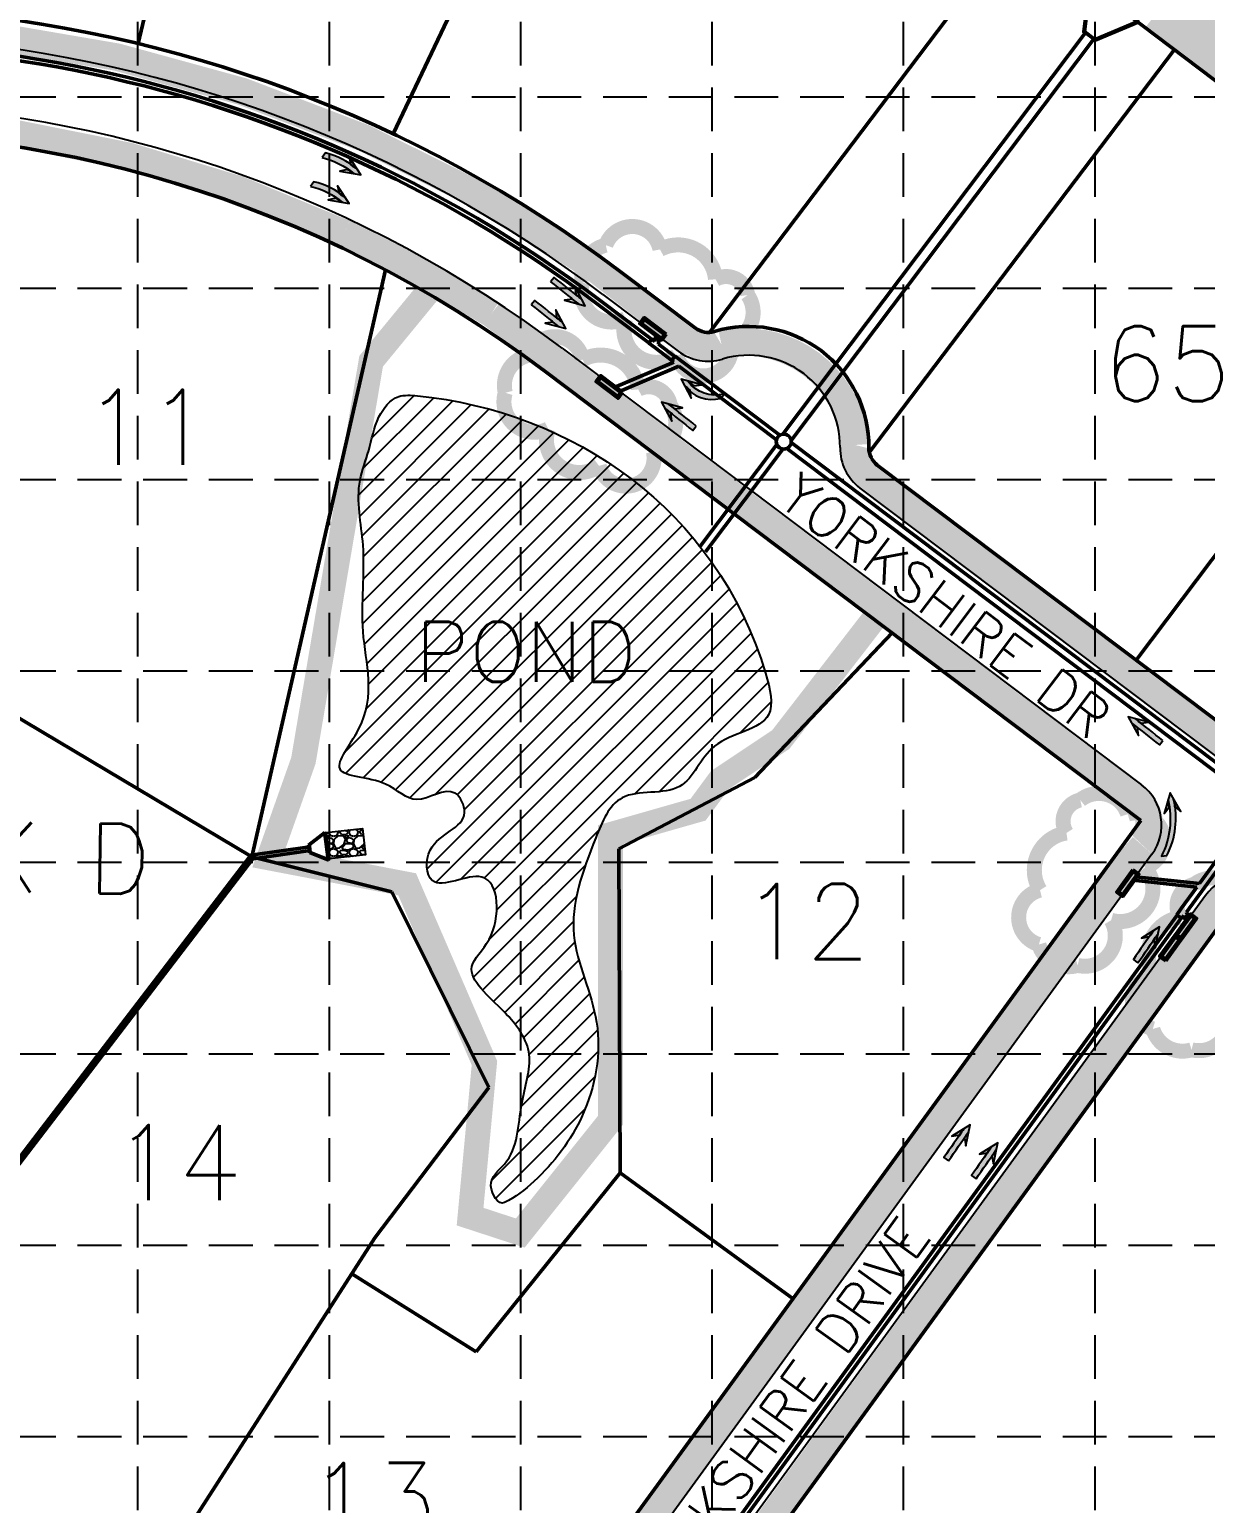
# Model space of a CAD drawing. Header units: feet. Extents: x 3975 to 8879, y 4296 to 7363.
# Drawn here: x 6766 to 7237, y 5956 to 6545 of the extents above; entities that cross this region are included whole.
import ezdxf
from ezdxf.enums import TextEntityAlignment as Align

# ---------------------------------------------------------------- set-up
doc = ezdxf.new("R2010")
doc.units = ezdxf.units.FT
doc.header["$LTSCALE"] = 100
doc.header["$MEASUREMENT"] = 0
for name, pattern in [('BORDER2', [0.875, 0.25, -0.125, 0.25, -0.125, 0, -0.125]), ('DASHED', [0.75, 0.5, -0.25]), ('HIDDEN', [0.375, 0.25, -0.125]), ('PHANTOM2', [1.25, 0.625, -0.125, 0.125, -0.125, 0.125, -0.125])]:
    doc.linetypes.add(name, pattern=pattern)
for name, color, linetype in [('BASE', 7, 'Continuous'), ('E-Survey-Pond', 7, 'Continuous'), ('EROSION BLANKET', 84, 'Continuous'), ('grid', 254, 'HIDDEN'), ('LIMITS OF DISTURBANCE', 1, 'DASHED'), ('P-Paving-BOC', 7, 'Continuous'), ('P-Storm-Drainage Area-Paving Flow Arrows', 7, 'Continuous'), ('P-Survey-Block No', 7, 'Continuous'), ('P-Survey-Lot No', 150, 'Continuous'), ('SILT FENCE', 200, 'Continuous'), ('street_names', 150, 'Continuous')]:
    doc.layers.add(name, color=color, linetype=linetype)
for name, color, linetype, lineweight in [('P-Storm-Headwalls', 7, 'Continuous', 40), ('P-Storm-Inlet', 7, 'Continuous', 50), ('P-Storm-MH', 7, 'Continuous', 50), ('P-Storm-Pipe', 7, 'Continuous', 50), ('P-Survey-Lot Lines', 150, 'BORDER2', 50), ('P-Survey-ROW', 150, 'PHANTOM2', 50)]:
    doc.layers.add(name, color=color, linetype=linetype, lineweight=lineweight)
doc.styles.add('L100', font='simplex', dxfattribs={"height": 4})
doc.styles.add('L140', font='simplex', dxfattribs={"height": 5.600000000000001})
doc.styles.add('L80', font='simplex', dxfattribs={"height": 3.2})

msp = doc.modelspace()

# ---------------------------------------------------------------- hatches: boundary and pattern name
at = {"linetype": 'ByBlock'}
h = msp.add_hatch(dxfattribs=at)
h.set_pattern_fill('ANSI31', color=5, scale=50, style=0)
h.set_pattern_definition([(45, (0, 0), (-4.419417382415921, 4.419417382415922), [])])
edge = h.paths.add_edge_path()
edge.add_spline(control_points=[(6956.310294307424, 6076.074373632113), (6960.688728129737, 6078.136655429809), (6973.179727564455, 6088.068593977392), (6990.571661317139, 6111.029071937044), (6997.497948149812, 6148.139988962854), (6978.582063542024, 6184.167982356694), (6989.693017124755, 6214.422711014609), (7001.389500533647, 6243.209165212233), (7029.342216417186, 6236.702183000425), (7037.322702700564, 6263.243944716663), (7066.277217474919, 6265.52756347825), (7046.430778579263, 6349.750438536425), (6980.796080537279, 6394.093606314113), (6912.398229377647, 6399.317554470995), (6904.547112561257, 6389.439749805575), (6902.754147944112, 6377.186965584792), (6896.01206784504, 6360.616000398779), (6901.959333669077, 6335.959754791487), (6896.978059255522, 6302.457575018508), (6907.133717037652, 6273.495387942847), (6883.194648293565, 6245.555981147736), (6909.290148887632, 6246.727973129175), (6920.470277099407, 6232.653941048836), (6935.921798017218, 6244.91041105395), (6944.260666749649, 6226.238377426243), (6924.101119189952, 6222.77448035594), (6925.435115596064, 6197.388704212709), (6954.12271661972, 6215.705690058867), (6955.134977415468, 6182.770096375534), (6937.489958920689, 6168.409747867336), (6957.253881163668, 6152.969651904872), (6969.343138524353, 6135.804819657331), (6961.406365315956, 6114.069630637744), (6962.064026879149, 6094.16627031192), (6947.975767826335, 6084.902915823873), (6953.732185157191, 6074.860060983168), (6956.310294307424, 6076.074373632113)], knot_values=[0, 0, 0, 0, 14.51940772019921, 47.11633010817404, 84.9174823403797, 120.8588095187245, 160.7148834794368, 179.8675304431358, 203.2935554155831, 224.6114522121063, 249.5331480530627, 266.2122597636991, 444.1648345538191, 451.6208786909984, 462.9504464645319, 476.9599160058692, 489.3655377901634, 515.3354726872757, 549.8311471639826, 589.2170560821042, 606.4094711115837, 625.5668518950856, 639.5844869340236, 655.0299469352723, 663.6201423682651, 683.912618304863, 696.1267540438782, 715.9241286490321, 741.0871604757656, 753.8339459797714, 776.0821522937931, 795.8870386349437, 815.7392072778702, 840.823791616166, 851.115287290257, 859.664604105017, 859.664604105017, 859.664604105017, 859.664604105017], degree=3, periodic=0)
h = msp.add_hatch(dxfattribs=at)
h.set_pattern_fill('GRAVEL', color=1, scale=8, style=0)
h.set_pattern_definition([(228.0128, (5.76, 8), (-63.99998585726529, -72.00001073285797), [1.076288, -106.552704]), (184.9697, (5.04, 7.2), (96.00000841214109, 7.999930456056415), [1.846944, -182.8474]), (132.5104, (3.2, 7.04), (79.99992574677451, -88.00006939096959), [1.302304, -128.928256]), (267.2737, (0.08, 5.04), (7.999968141817523, 160.0000023597877), [1.681904, -166.508464]), (292.8337, (0, 3.36), (-40.00007924349712, 95.9999712942222), [1.64924, -163.274984]), (357.2737, (0.64, 1.84), (-160.0000023597877, 7.999968141817532), [1.681904, -166.508464]), (37.6942, (2.32, 1.76), (-104.0000587649438, -79.99992324128424), [2.224232, -220.198792]), (72.2553, (4.08, 3.12), (56.00008610164326, 175.9999698499135), [2.099904, -207.890568]), (121.4296, (4.72, 5.12), (-64.00006587341092, 103.9999602919405), [1.6876, -167.072584]), (175.2364, (3.84, 6.56), (88.00000757055669, -7.999932261290084), [1.926656, -94.406104]), (222.3974, (1.92, 6.72), (-96.00005880858588, -87.99993665611295), [2.491584, -246.667]), (138.8141, (8, 4.96), (-56.00002357444572, 47.99997850674205), [0.8504079999999999, -84.190752]), (171.4692, (7.36, 5.52), (103.999986278521, -16.00006328031832), [1.617896, -160.172088]), (225, (5.76, 5.76), (-8.881784197001252e-16, -8.000002475591618), [1.131368, -10.182336]), (203.1986, (5.2, 6.72), (39.9999978453366, 16.00001060211883), [0.609264, -60.31692]), (291.8014, (4.64, 6.48), (-7.99999928400519, 24.00000218408616), [0.861624, -42.219696]), (30.9638, (4.96, 5.68), (23.99998417830398, 16.00001986832586), [1.399432, -45.248184]), (161.5651, (6.16, 6.4), (16.00000347674369, -7.999987225781662), [1.011928, -24.286296]), (16.38950000000001, (0, 6.48), (80.00001758729567, 23.99994167854376), [1.4176, -140.34276]), (70.3462, (1.36, 6.88), (-31.99996197897396, -88.00001708484979), [1.189288, -117.739264]), (293.1986, (6.16, 8), (-16.00001060211883, 39.9999978453366), [1.21852, -59.707664]), (343.6105, (6.64, 6.88), (-80.00001758729567, 23.99994167854379), [1.4176, -140.34276]), (339.444, (0, 1.52), (-40.00001475633938, 15.99996797137267), [1.36704, -66.984992]), (294.7751, (1.28, 1.04), (-39.99993751396136, 88.00002737471294), [1.145424, -113.397144]), (66.80140000000002, (6.24, 0), (16.00001060211884, 39.9999978453366), [1.21852, -59.707664]), (17.354, (6.72, 1.12), (-104.0000161527747, -31.99995601807295), [1.341048, -132.763392]), (69.444, (2.32, 0), (-15.99996797137269, -40.00001475633938), [0.68352, -67.66851199999999]), (101.3099, (5.76, 0), (-7.999981057292842, 32.00000601784762), [0.40792, -40.384232]), (165.9638, (5.68, 0.4), (24.00000436791792, -7.999984458889966), [1.64924, -31.3356]), (186.009, (4.08, 0.8), (79.99999800724832, 7.999994539854732), [1.5284, -151.311384]), (303.6901, (4.96, 4.96), (-8.000010676057526, 15.99999646216928), [1.153776, -27.690632]), (353.1572, (5.6, 4), (135.9999949238284, -16.00006398339809), [2.014352, -199.420504]), (60.94540000000001, (7.6, 3.76), (-32.00000021759424, -56.00000307655749), [0.8236479999999999, -81.541392]), (90, (8, 4.48), (-7.999999999999999, 8), [0.48, -7.52]), (120.2564, (3.92, 1.04), (31.99995909442154, -56.00001964683787), [1.111392, -110.02816]), (48.01280000000001, (3.36, 2), (63.99998585726528, 72.00001073285799), [2.152576, -105.476416]), (0, (4.8, 3.6), (8, 8), [2.08, -5.92]), (325.3048, (6.88, 3.6), (-79.9999540719002, 56.00006887675566), [1.264912, -125.226192]), (254.0546, (7.92, 2.88), (-7.999999114371048, -32.00000101321721), [1.164816, -57.076064]), (207.646, (7.6, 1.76), (-151.9999664574367, -80.00006170535343), [1.89652, -187.755792]), (175.4261, (5.92, 0.88), (-104.0000044664971, 7.999958409288672), [2.006392, -198.632592])])
h.paths.add_polyline_path([(6885.043217721171, 6223.965492285173), (6899.536509078548, 6225.597146248286), (6900.716051333685, 6215.11977178132), (6886.222759976308, 6213.488117818208)])
at = {"layer": 'P-Storm-Drainage Area-Paving Flow Arrows'}
h = msp.add_hatch(color=256, dxfattribs=at)
edge = h.paths.add_edge_path()
edge.add_arc((6876.371275402205, 6463.802343479526), 30.79664707657193, 50.069380544669286, 76.61297978951848, ccw=False)
edge.add_arc((25269.965838138, 34578.4921077653), 33566.44135350971, 236.8069704760082, 236.8120783520642, ccw=False)
edge.add_line((6893.634171220935, 6489.056022182017), (6890.518837481854, 6488.40818293178))
edge.add_line((6890.518837481854, 6488.40818293178), (6898.955011079792, 6486.912447318291))
edge.add_line((6898.955011079792, 6486.912447318291), (6894.220079215119, 6494.052942415754))
edge.add_line((6894.220079215119, 6494.052942415754), (6894.867918465357, 6490.937608676674))
edge.add_arc((25271.19958538243, 34580.37369424975), 33566.44135350118, 236.8069704759987, 236.8120783520548)
edge.add_arc((6877.518837120629, 6465.512261865987), 30.98363638251774, 50.15092747584803, 76.53143285832581)
edge.add_line((6884.735294117645, 6495.643781440916), (6884.118420495436, 6494.702988193582))
edge.add_line((6884.118420495436, 6494.702988193582), (6883.501546873224, 6493.762194946255))
h = msp.add_hatch(color=256, dxfattribs=at)
edge = h.paths.add_edge_path()
edge.add_arc((6871.732020231211, 6452.314282291301), 30.79664707657193, 50.069380544669286, 76.61297978951848, ccw=False)
edge.add_arc((25265.32658296701, 34567.00404657707), 33566.44135350971, 236.8069704760082, 236.8120783520642, ccw=False)
edge.add_line((6888.994916049941, 6477.567960993792), (6885.87958231086, 6476.920121743555))
edge.add_line((6885.87958231086, 6476.920121743555), (6894.315755908798, 6475.424386130066))
edge.add_line((6894.315755908798, 6475.424386130066), (6889.580824044125, 6482.564881227529))
edge.add_line((6889.580824044125, 6482.564881227529), (6890.228663294363, 6479.449547488449))
edge.add_arc((25266.56033021143, 34568.88563306152), 33566.44135350118, 236.8069704759987, 236.8120783520548)
edge.add_arc((6872.879581949634, 6454.024200677762), 30.98363638251774, 50.15092747584803, 76.53143285832581)
edge.add_line((6880.096038946651, 6484.15572025269), (6879.479165324442, 6483.214927005357))
edge.add_line((6879.479165324442, 6483.214927005357), (6878.86229170223, 6482.27413375803))
h = msp.add_hatch(color=256, dxfattribs=at)
edge = h.paths.add_edge_path()
edge.add_arc((-1010.051095967121, -3635.962683619503), 12859.45816224533, 51.55292926219232, 51.61588141854833, ccw=False)
edge.add_arc((27777.99666246327, 32786.67513764356), 33566.44135350076, 231.7201822184718, 231.7252900945278, ccw=False)
edge.add_line((6983.500351289666, 6437.198704465739), (6980.339846757199, 6436.829636585452))
edge.add_line((6980.339846757199, 6436.829636585452), (6988.610175968652, 6434.591801753703))
edge.add_line((6988.610175968652, 6434.591801753703), (6984.527001735467, 6442.123995204581))
edge.add_line((6984.527001735467, 6442.123995204581), (6984.896069615756, 6438.963490672116))
edge.add_arc((27779.39238080977, 32788.43992382954), 33566.44135349739, 231.7201822184229, 231.7252900944789)
edge.add_arc((11839.40520042746, 12566.95974698771), 7817.833291966892, 231.5326307207101, 231.6361799600074, ccw=False)
edge.add_line((6976.174793035414, 6445.888975823294), (6975.476933872371, 6445.006582720102))
edge.add_line((6975.476933872371, 6445.006582720102), (6974.779074709326, 6444.124189616915))
h = msp.add_hatch(color=256, dxfattribs=at)
edge = h.paths.add_edge_path()
edge.add_arc((-1017.786078346768, -3645.139295285168), 12859.45816224533, 51.55292926219232, 51.61588141854833, ccw=False)
edge.add_arc((27770.26168008363, 32777.49852597789), 33566.44135350076, 231.7201822184718, 231.7252900945278, ccw=False)
edge.add_line((6975.765368910019, 6428.022092800074), (6972.604864377552, 6427.653024919787))
edge.add_line((6972.604864377552, 6427.653024919787), (6980.875193589005, 6425.415190088038))
edge.add_line((6980.875193589005, 6425.415190088038), (6976.79201935582, 6432.947383538915))
edge.add_line((6976.79201935582, 6432.947383538915), (6977.161087236109, 6429.78687900645))
edge.add_arc((27771.65739843012, 32779.26331216387), 33566.44135349739, 231.7201822184229, 231.7252900944789)
edge.add_arc((11831.67021804781, 12557.78313532204), 7817.833291966892, 231.5326307207101, 231.6361799600074, ccw=False)
edge.add_line((6968.439810655767, 6436.712364157628), (6967.741951492724, 6435.829971054436))
edge.add_line((6967.741951492724, 6435.829971054436), (6967.044092329679, 6434.94757795125))
h = msp.add_hatch(color=256, dxfattribs=at)
edge = h.paths.add_edge_path()
edge.add_arc((7040.748105826569, 6412.743276566202), 13.87289882959543, 216.8179132113812, 284.0402971565685, ccw=False)
edge.add_arc((-13762.50495314391, -19946.90053212851), 33566.44135350076, 51.72018221847179, 51.72529009452779, ccw=False)
edge.add_line((7031.991358029699, 6402.575901049309), (7035.151862562166, 6402.944968929596))
edge.add_line((7035.151862562166, 6402.944968929596), (7026.881533350713, 6405.182803761345))
edge.add_line((7026.881533350713, 6405.182803761345), (7030.964707583898, 6397.650610310468))
edge.add_line((7030.964707583898, 6397.650610310468), (7030.595639703609, 6400.811114842933))
edge.add_arc((-13763.9006714904, -19948.66531831449), 33566.44135349739, 51.72018221842288, 51.7252900944789)
edge.add_arc((7039.362507335154, 6411.00695590628), 13.89806892397029, 216.8868565163614, 283.9713538515596)
edge.add_line((7042.718011885866, 6397.520039689977), (7043.415871048909, 6398.402432793169))
edge.add_line((7043.415871048909, 6398.402432793169), (7044.113730211954, 6399.284825896356))
h = msp.add_hatch(color=256, dxfattribs=at)
edge = h.paths.add_edge_path()
edge.add_arc((15017.80782290684, 16466.56067746889), 12859.45816224533, 231.5529292621923, 231.6158814185483, ccw=False)
edge.add_arc((-13770.23993552355, -19956.07714379418), 33566.44135350076, 51.72018221847179, 51.72529009452779, ccw=False)
edge.add_line((7024.256375650052, 6393.399289383644), (7027.416880182519, 6393.768357263931))
edge.add_line((7027.416880182519, 6393.768357263931), (7019.146550971066, 6396.00619209568))
edge.add_line((7019.146550971066, 6396.00619209568), (7023.229725204251, 6388.473998644802))
edge.add_line((7023.229725204251, 6388.473998644802), (7022.860657323962, 6391.634503177267))
edge.add_arc((-13771.63565387005, -19957.84192998015), 33566.44135349739, 51.72018221842288, 51.7252900944789)
edge.add_arc((2168.35152651226, 263.6382468616775), 7817.833291966891, 51.532630720710074, 51.63617996000738, ccw=False)
edge.add_line((7031.581933904304, 6384.709018026089), (7032.279793067347, 6385.591411129281))
edge.add_line((7032.279793067347, 6385.591411129281), (7032.977652230392, 6386.473804232468))
h = msp.add_hatch(color=256, dxfattribs=at)
edge = h.paths.add_edge_path()
edge.add_arc((15204.30865559171, 16340.84543174132), 12859.45816224533, 231.5529292621923, 231.6158814185483, ccw=False)
edge.add_arc((-13583.73910283868, -20081.79238952175), 33566.44135350076, 51.72018221847179, 51.72529009452779, ccw=False)
edge.add_line((7210.757208334921, 6267.684043656078), (7213.917712867388, 6268.053111536365))
edge.add_line((7213.917712867388, 6268.053111536365), (7205.647383655935, 6270.290946368114))
edge.add_line((7205.647383655935, 6270.290946368114), (7209.73055788912, 6262.758752917236))
edge.add_line((7209.73055788912, 6262.758752917236), (7209.361490008831, 6265.919257449701))
edge.add_arc((-13585.13482118518, -20083.55717570772), 33566.44135349739, 51.72018221842288, 51.7252900944789)
edge.add_arc((2354.852359197129, 137.9230011341115), 7817.833291966891, 51.532630720710074, 51.63617996000738, ccw=False)
edge.add_line((7218.082766589173, 6258.993772298523), (7218.780625752216, 6259.876165401715))
edge.add_line((7218.780625752216, 6259.876165401715), (7219.478484915261, 6260.758558504902))
h = msp.add_hatch(color=256, dxfattribs=at)
edge = h.paths.add_edge_path()
edge.add_arc((7191.693649569414, 6229.751347171088), 32.97294969902203, 333.127075099865, 373.3458567265932)
edge.add_arc((-26066.64290726113, 1941.552349881486), 33566.44135350791, 7.3477322121053135, 7.352840088161315, ccw=False)
edge.add_line((7224.158982296421, 6234.394612149865), (7226.676235894184, 6232.448222074743))
edge.add_line((7226.676235894184, 6232.448222074743), (7222.329491974894, 6239.831450860314))
edge.add_line((7222.329491974894, 6239.831450860314), (7219.980770384852, 6231.591926790778))
edge.add_line((7219.980770384852, 6231.591926790778), (7221.927160459975, 6234.109180388543))
edge.add_arc((-26068.87472910777, 1941.266918160972), 33566.44135351281, 7.347732212033917, 7.352840088089938)
edge.add_arc((7189.559586969056, 6229.454321425413), 32.88052414880534, -26.931903954505003, 13.404835780946996, ccw=False)
edge.add_line((7218.874069080975, 6214.56170557694), (7219.989979999197, 6214.704421457604))
edge.add_line((7219.989979999197, 6214.704421457604), (7221.10589091742, 6214.847137338264))
h = msp.add_hatch(color=256, dxfattribs=at)
edge = h.paths.add_edge_path()
edge.add_arc((17759.41978333235, -1180.921776215177), 12859.45816224462, 145.0619923075402, 145.1249444638962, ccw=False)
edge.add_arc((-20356.9437496973, 25323.85271102205), 33566.44135351013, 325.22924526386737, 325.2343531399234, ccw=False)
edge.add_line((7215.887573748601, 6181.100611403881), (7216.44939285389, 6177.968621733891))
edge.add_line((7216.44939285389, 6177.968621733891), (7218.176834760658, 6186.360415014157))
edge.add_line((7218.176834760658, 6186.360415014157), (7210.908679690969, 6181.823877580943))
edge.add_line((7210.908679690969, 6181.823877580943), (7214.04066936096, 6182.385696686232))
edge.add_arc((-20358.79065405433, 25325.13779634521), 33566.44135350826, 325.2292452637804, 325.2343531398364)
edge.add_arc((800.4064710259945, 10652.72051507351), 7817.833291965951, 325.04169376605535, 325.1452430053526, ccw=False)
edge.add_line((7207.661966748837, 6173.256887193422), (7208.585418942659, 6172.614344552248))
edge.add_line((7208.585418942659, 6172.614344552248), (7209.508871136478, 6171.971801911072))
h = msp.add_hatch(color=256, dxfattribs=at)
edge = h.paths.add_edge_path()
edge.add_arc((17683.698544911, -1260.109018898258), 12859.45816224462, 145.0619923075402, 145.1249444638962, ccw=False)
edge.add_arc((-20432.66498811865, 25244.66546833897), 33566.44135351013, 325.22924526386737, 325.2343531399234, ccw=False)
edge.add_line((7140.166335327252, 6101.9133687208), (7140.728154432541, 6098.78137905081))
edge.add_line((7140.728154432541, 6098.78137905081), (7142.455596339309, 6107.173172331076))
edge.add_line((7142.455596339309, 6107.173172331076), (7135.18744126962, 6102.636634897862))
edge.add_line((7135.18744126962, 6102.636634897862), (7138.319430939611, 6103.198454003151))
edge.add_arc((-20434.51189247568, 25245.95055366213), 33566.44135350826, 325.2292452637804, 325.2343531398364)
edge.add_arc((724.6852326046455, 10573.53327239042), 7817.833291965951, 325.04169376605535, 325.1452430053526, ccw=False)
edge.add_line((7131.940728327488, 6094.06964451034), (7132.86418052131, 6093.427101869167))
edge.add_line((7132.86418052131, 6093.427101869167), (7133.787632715129, 6092.784559227991))
h = msp.add_hatch(color=256, dxfattribs=at)
edge = h.paths.add_edge_path()
edge.add_arc((17694.6954278322, -1267.337409770213), 12859.45816224462, 145.0619923075402, 145.1249444638962, ccw=False)
edge.add_arc((-20421.66810519745, 25237.43707746701), 33566.44135351013, 325.22924526386737, 325.2343531399234, ccw=False)
edge.add_line((7151.163218248446, 6094.684977848845), (7151.725037353735, 6091.552988178855))
edge.add_line((7151.725037353735, 6091.552988178855), (7153.452479260503, 6099.944781459121))
edge.add_line((7153.452479260503, 6099.944781459121), (7146.184324190814, 6095.408244025907))
edge.add_line((7146.184324190814, 6095.408244025907), (7149.316313860805, 6095.970063131196))
edge.add_arc((-20423.51500955449, 25238.72216279017), 33566.44135350826, 325.2292452637804, 325.2343531398364)
edge.add_arc((735.6821155258394, 10566.30488151847), 7817.833291965951, 325.04169376605535, 325.1452430053526, ccw=False)
edge.add_line((7142.937611248682, 6086.841253638386), (7143.861063442504, 6086.198710997212))
edge.add_line((7143.861063442504, 6086.198710997212), (7144.784515636323, 6085.556168356036))

# ---------------------------------------------------------------- linework, layer by layer
at = {"color": 1, "linetype": 'ByBlock'}
msp.add_lwpolyline([(6885.043217721171, 6223.965492285173), (6899.536509078548, 6225.597146248286), (6900.716051333685, 6215.11977178132), (6886.222759976308, 6213.488117818208)], close=True, dxfattribs=at)
at = {"layer": 'BASE', "color": 170, "const_width": 6}
for points in [[(7018.486267959177, 6457.054507712708, 0.5205670505517462), (7018.486267959177, 6457.054507712708, 0.7651954600696135), (6996.817999723344, 6458.788005590039, 0.4178788784126488), (6987.580118392612, 6443.823047603802, 0.6649002420699669), (7004.780407451439, 6429.40321530177, 0.744833174426672), (7025.072979550827, 6414.608613358283, 0.9756416855879776), (7046.75921683086, 6420.271365224753, 0.5205670505517462), (7053.519473702252, 6438.865048342744, 0.5205670505517462), (7040.685312058569, 6445.153325264716, 0.5402640007904789), (7018.486267959177, 6457.054507712708)], [(6987.553304857562, 6413.019513309478, 0.5205670505517462), (6987.553304857562, 6413.019513309478, 0.7651954600696135), (6965.885036621728, 6414.753011186809, 0.4178788784126488), (6956.647155290997, 6399.788053200573, 0.6649002420699669), (6973.847444349823, 6385.36822089854, 0.744833174426672), (6994.140016449212, 6370.573618955053, 0.9756416855879776), (7015.826253729245, 6376.236370821523, 0.5205670505517462), (7022.586510600637, 6394.830053939514, 0.5205670505517462), (7009.752348956954, 6401.118330861486, 0.5402640007904789), (6987.553304857562, 6413.019513309478)], [(7170.36475326702, 6200.967328374738, 0.5205670505517462), (7170.36475326702, 6200.967328374738, 0.7651954600696135), (7169.914228932585, 6179.234498576143, 0.4178788784126488), (7185.39873816231, 6170.896729514512, 0.6649002420699669), (7198.77736845787, 6188.918764880716, 0.744833174426672), (7212.347452545971, 6210.049821336012, 0.9756416855879776), (7205.413580756443, 6231.363691657318, 0.5205670505517462), (7186.453036240212, 6237.013813470829, 0.5205670505517462), (7180.933854765522, 6223.830613267804, 0.5402640007904789), (7170.36475326702, 6200.967328374738)], [(7215.896393602101, 6167.214622957477, 0.5205670505517462), (7215.896393602101, 6167.214622957477, 0.7651954600696135), (7215.445869267665, 6145.481793158882, 0.4178788784126488), (7230.930378497391, 6137.144024097252, 0.6649002420699669), (7244.30900879295, 6155.166059463456, 0.744833174426672), (7257.879092881052, 6176.297115918751, 0.9756416855879776), (7250.945221091523, 6197.610986240057, 0.5205670505517462), (7231.984676575293, 6203.261108053568, 0.5205670505517462), (7226.465495100603, 6190.077907850544, 0.5402640007904789), (7215.896393602101, 6167.214622957477)]]:
    msp.add_lwpolyline(points, format="xyb", close=True, dxfattribs=at)
at = {"layer": 'E-Survey-Pond', "color": 5, "start_tangent": (0.9046719893860653, 0.4261086617522097), "end_tangent": (0.9046719893860653, 0.4261086617522097)}
msp.add_spline([(6956.310294307424, 6076.074373632113), (6968.11740094273, 6084.524547207127), (6987.397571777547, 6110.808275286453), (6993.130363613312, 6148.172191139187), (6984.066065365886, 6182.951746866978), (6992.785176080584, 6221.842410783998), (7003.329645433393, 6237.831095901411), (7026.303955000547, 6242.409277409642), (7040.30684953365, 6258.48322118589), (7061.850269804772, 6271.012066568085), (7060.674009341432, 6287.649649889538), (6921.514524816337, 6398.562934671583), (6914.065271559351, 6398.244783624352), (6906.160763807439, 6390.128265705007), (6902.07464212707, 6376.727935617921), (6898.60126800641, 6364.818480379628), (6899.796757553599, 6338.876076418106), (6899.821506227988, 6304.38041081928), (6897.884771112733, 6265.042148549577), (6890.598979029907, 6249.469853655384), (6908.765284218923, 6243.387864320994), (6921.31640972415, 6237.145802110722), (6936.542317422632, 6239.740791399232), (6940.32539577485, 6232.028478143277), (6926.67546954655, 6217.013016325558), (6927.461203783861, 6204.824179893831), (6947.209409269999, 6206.218604984699), (6950.160848051543, 6181.229263660206), (6943.313179850826, 6170.477985554882), (6956.188606419302, 6152.333948659223), (6966.189890058545, 6135.239860542178), (6963.227415606996, 6115.609976565162), (6956.323504592478, 6091.494164654121), (6950.93756220233, 6082.724529098418), (6956.310294307424, 6076.074373632113)], degree=3, dxfattribs=at)
at = {"layer": 'EROSION BLANKET', "color": 84, "linetype": 'ByBlock', "const_width": 11}
for points in [[(6270.978861933692, 6712.175617914063), (6268.777826099193, 6708.509374948841, 0.3738081796207427), (6270.978861933692, 6696.044148867084), (6314.26596063368, 6643.250250167881), (6370.759274340684, 6572.85839358896), (6391.302305773426, 6547.927941425447, -0.05380277262148421), (6428.004506136343, 6492.116996959732, 0.5316089759185111), (6446.346479001544, 6489.917251180599, -0.3019798080954745), (7032.183875537585, 6418.723573369387, -5.326380427454366)], [(5962.093316268636, 5539.810347064806), (5901.173856601426, 5533.427377924512), (5815.690095014686, 5517.715464167914), (5760.000326134139, 5500.844565049874), (5472.398568066988, 5409.7881694671, -0.4513104263995939), (5454.658588880158, 5420.452572288883, 0.0035002329709656), (5447.574518412517, 5457.558397688596, -0.04831103182672204), (5442.240051036466, 5511.211931146243, -0.02564122082170086), (5446.77065532348, 5604.131917050909, -0.05237398076521765), (5473.460564845007, 5703.739067641092, -0.07599047793111807), (5537.678384271609, 5822.189894291692, -0.1087080652491462), (5694.333207097361, 5955.270491791882, 0.004121475811404957), (5769.474730474869, 5988.453058394443, 0.06106602834961535), (5875.394041672995, 6024.437054127606, 0.06205148045567514), (6036.16195374113, 6108.266692114074), (6130.60207911338, 6173.055272764361), (6211.859790973323, 6246.406202870014), (6350.144383762994, 6372.553688039745), (6404.316176514259, 6418.834631139976, -0.1541814146287054), (6670.234977503556, 6508.1196239568, -0.1214756129499096), (6892.164592531704, 6463.585123816689, -0.02602824284940595), (6951.140104333475, 6431.399479257991), (7209.303391734238, 6236.986240166581, -0.4465848301274739), (7210.796816178436, 6219.448635231014, -2.521704239711839)], [(7606.256468311303, 5680.287375379519), (7607.198457361968, 5685.936051758183, 0.07393979641329754), (7609.475512488056, 5815.071696814721, -0.4305272573135351), (7620.967906211181, 5829.193383584707), (7671.835837806955, 5838.607833078016, -0.2527451411201422), (7685.807587994632, 5834.099681160229, 2.822106969058465), (7677.933226063871, 5888.059122599579, -0.1799234008895628), (7664.556831506377, 5875.820330740265), (7612.849982471196, 5866.770463149727, -0.3895894630908502), (7598.495407860586, 5875.965862780822), (7594.740068496098, 5890.199342416079, 0.208259867631432), (7330.972176984264, 6199.604737554007), (7278.010486777965, 6233.650539208295), (7100.707014807535, 6366.921751771819, -0.3005613052210566), (7096.434385078208, 6378.912783309535, 0.4586947461769945), (7043.069706240947, 6419.018530110981, -0.3094461266674148), (7031.999601501224, 6419.869577626994, -2.840833136816212)], [(7211.571171779293, 6218.541745579134), (7205.28218944658, 6211.527739420142), (6974.926504297631, 5895.087396278102, 0.01750171257554338), (6905.255232754504, 5791.980944395898, -0.5355120632048825), (6886.208421930094, 5783.229349826379, -0.1144008553294668), (6689.698143987471, 5935.551885991601, -0.1190040965471974), (6687.353867256954, 5949.609210210072, 2.61140090927186), (6638.45132078498, 5917.327234834493, -0.3043115888130599), (6659.701508947192, 5910.855285824149, -0.3451952699390871)], [(7568.590705241111, 5686.998422288889), (7569.872894261442, 5694.943283857099, 0.3339709419699434), (7310.214318307057, 6166.50816867602), (7260.231952352342, 6199.432792224952, 0.4025991076295568), (7241.476056263104, 6195.961516417725), (6988.802184650905, 5847.618698883605), (6960.1704869029, 5806.453446750045), (6928.022624122574, 5753.23982569349, 0.4287028723102003), (6933.029735697544, 5734.90237926927, -0.1572240019603679), (7023.68767398301, 5659.634414116925, 0.2007749867875297), (7036.511632893134, 5652.706622869573, -3.098252794138687), (6990.088988478712, 5632.654935644361, 0.295076764017979), (6988.009415286238, 5644.951774923595), (6979.297727228992, 5655.423399164736, 0.1321703364906283), (6915.177932678385, 5700.627278193948, 0.3860971526662265), (6898.541438070753, 5693.872676924604, -0.07809693559282326), (6826.364848929405, 5574.282085967856, 1.191614003543195)]]:
    msp.add_lwpolyline(points, format="xyb", dxfattribs=at)
at = {"layer": 'grid', "color": 253, "linetype": 'HIDDEN', "ltscale": 0.7}
for p, q in [((6809.719592283769, 7283.096206917875), (6809.719592283769, 4605.258333728414)), ((6886.219592283785, 7283.096206917875), (6886.219592283784, 4605.258333728414)), ((6962.7195922838, 7283.096206917875), (6962.7195922838, 4605.258333728414)), ((7039.219592283816, 7283.096206917875), (7039.219592283815, 4605.258333728414)), ((7115.719592283831, 7283.096206917875), (7115.719592283831, 4605.258333728414)), ((7192.219592283847, 7283.096206917875), (7192.219592283847, 4605.258333728414)), ((4055.719592283204, 6518.096206917718), (8798.719592284177, 6518.096206917718)), ((4055.719592283204, 6441.596206917702), (8798.719592284177, 6441.596206917702)), ((4055.719592283204, 6365.096206917686), (8798.719592284177, 6365.096206917686)), ((4055.719592283204, 6288.59620691767), (8798.719592284177, 6288.59620691767)), ((4055.719592283204, 6212.096206917655), (8798.719592284177, 6212.096206917655)), ((4055.719592283204, 6135.596206917638), (8798.719592284177, 6135.596206917638)), ((4055.719592283204, 6059.096206917623), (8798.719592284177, 6059.096206917623)), ((4055.719592283204, 5982.596206917608), (8798.719592284177, 5982.596206917608))]:
    msp.add_line(p, q, dxfattribs=at)
at = {"layer": 'LIMITS OF DISTURBANCE', "ltscale": 1.2, "const_width": 20}
msp.add_lwpolyline([(7082.419971888687, 6659.515915779295), (7187.933518741147, 6577.889543500623), (7210.328889512579, 6607.094391186933), (7249.38423610186, 6577.070723974328), (7226.715760808989, 6547.865876288019), (8238.535412209187, 5791.408925734861)], dxfattribs=at)
at = {"layer": 'P-Paving-BOC'}
for p, q in [((6995.648718216564, 6439.126416549564), (7025.737666150786, 6416.450128722849)), ((6979.39850629161, 6417.564166843328), (7045.8216439627, 6367.504916135195)), ((7045.8216439627, 6367.504916135195), (7210.963448753124, 6243.047154905476)), ((7098.406045624527, 6361.684202960011), (7253.515579918005, 6244.787179774093)), ((7215.100722883644, 6215.311335526986), (6961.025964369261, 5865.97437112572)), ((7236.509999735797, 6198.844154797564), (6982.861496370412, 5850.093264670983))]:
    msp.add_line(p, q, dxfattribs=at)
for centre, radius, start, end in [((6686.59376179203, 6029.044371210551), 513.5000000000002, 52.99679465575323, 117.6692711215397), ((6686.59376179203, 6029.044371210553), 486.4999999999977, 52.99679465575346, 121.2694064747006), ((7037.774860169273, 6432.422165542284), 20.00000000000194, 232.9967946557413, 286.6322742411218), ((7053.946749925179, 6378.286040988313), 36.49999999999962, 359.3613150703553, 106.6322742411254), ((7110.443239643013, 6377.656239779445), 20.00000000000023, 179.3613150703555, 232.9967946557402), ((7198.926254734637, 6227.075118086044), 20.00000000000048, 323.9713917384021, 52.99679465573812), ((7252.684467884804, 6187.080372238509), 19.99999999999883, 54.99356067536981, 143.9713917384047)]:
    msp.add_arc(centre, radius, start, end, dxfattribs=at)
at = {"layer": 'P-Storm-Drainage Area-Paving Flow Arrows'}
for points in [[(6883.501546873224, 6493.762194946255, -0.1163389518444814), (6896.138396540703, 6487.417897528815, -2.228731374401946e-05), (6893.634171220935, 6489.056022182017), (6890.518837481854, 6488.40818293178), (6898.955011079792, 6486.912447318291), (6894.220079215119, 6494.052942415754), (6894.867918465357, 6490.937608676674, 2.228731374401946e-05), (6897.372143785125, 6489.299484023472, 0.1156177484575281), (6884.735294117645, 6495.643781440916), (6884.118420495436, 6494.702988193582), (6883.501546873224, 6493.762194946255)], [(6878.86229170223, 6482.27413375803, -0.1163389518444814), (6891.499141369709, 6475.92983634059, -2.228731374401946e-05), (6888.994916049941, 6477.567960993792), (6885.87958231086, 6476.920121743555), (6894.315755908798, 6475.424386130066), (6889.580824044125, 6482.564881227529), (6890.228663294363, 6479.449547488449, 2.228731374401946e-05), (6892.73288861413, 6477.811422835247, 0.1156177484575281), (6880.096038946651, 6484.15572025269), (6879.479165324442, 6483.214927005357), (6878.86229170223, 6482.27413375803)], [(6974.779074709326, 6444.124189616915, -0.0002746806068187717), (6985.849470112254, 6435.344995322171, -2.228731374401946e-05), (6983.500351289666, 6437.198704465739), (6980.339846757199, 6436.829636585452), (6988.610175968652, 6434.591801753703), (6984.527001735467, 6442.123995204581), (6984.896069615756, 6438.963490672116, 2.228731374401946e-05), (6987.245188438343, 6437.109781528546, -0.0004518188216629681), (6976.174793035414, 6445.888975823294), (6975.476933872371, 6445.006582720102), (6974.779074709326, 6444.124189616915)], [(6967.044092329679, 6434.94757795125, -0.0002746806068187717), (6978.114487732608, 6426.168383656505, -2.228731374401946e-05), (6975.765368910019, 6428.022092800074), (6972.604864377552, 6427.653024919787), (6980.875193589005, 6425.415190088038), (6976.79201935582, 6432.947383538915), (6977.161087236109, 6429.78687900645, 2.228731374401946e-05), (6979.510206058696, 6427.93316986288, -0.0004518188216629681), (6968.439810655767, 6436.712364157628), (6967.741951492724, 6435.829971054436), (6967.044092329679, 6434.94757795125)], [(7044.113730211954, 6399.284825896356, -0.3020243747959811), (7029.64223920711, 6404.429610192878, -2.228731374401946e-05), (7031.991358029699, 6402.575901049309), (7035.151862562166, 6402.944968929596), (7026.881533350713, 6405.182803761345), (7030.964707583898, 6397.650610310468), (7030.595639703609, 6400.811114842933, 2.228731374401946e-05), (7028.246520881022, 6402.664823986503, 0.3013679689760431), (7042.718011885866, 6397.520039689977), (7043.415871048909, 6398.402432793169), (7044.113730211954, 6399.284825896356)], [(7032.977652230392, 6386.473804232468, -0.0002746806068187717), (7021.907256827463, 6395.252998527212, -2.228731374401946e-05), (7024.256375650052, 6393.399289383644), (7027.416880182519, 6393.768357263931), (7019.146550971066, 6396.00619209568), (7023.229725204251, 6388.473998644802), (7022.860657323962, 6391.634503177267, 2.228731374401946e-05), (7020.511538501375, 6393.488212320837, -0.0004518188216629681), (7031.581933904304, 6384.709018026089), (7032.279793067347, 6385.591411129281), (7032.977652230392, 6386.473804232468)], [(7219.478484915261, 6260.758558504902, -0.0002746806068187717), (7208.408089512332, 6269.537752799646, -2.228731374401946e-05), (7210.757208334921, 6267.684043656078), (7213.917712867388, 6268.053111536365), (7205.647383655935, 6270.290946368114), (7209.73055788912, 6262.758752917236), (7209.361490008831, 6265.919257449701, 2.228731374401946e-05), (7207.012371186244, 6267.772966593271, -0.0004518188216629681), (7218.082766589173, 6258.993772298523), (7218.780625752216, 6259.876165401715), (7219.478484915261, 6260.758558504902)], [(7221.10589091742, 6214.847137338264, 0.1773114417763365), (7223.776146316764, 6237.362445272578, -2.228731374401946e-05), (7224.158982296421, 6234.394612149865), (7226.676235894184, 6232.448222074743), (7222.329491974894, 6239.831450860314), (7219.980770384852, 6231.591926790778), (7221.927160459975, 6234.109180388543, 2.228731374401946e-05), (7221.544324480322, 6237.077013511257, -0.1778423611163323), (7218.874069080975, 6214.56170557694), (7219.989979999197, 6214.704421457604), (7221.10589091742, 6214.847137338264)], [(7209.508871136478, 6171.971801911072, -0.0002746806068187717), (7217.594026265157, 6183.558784839654, -2.228731374401946e-05), (7215.887573748601, 6181.100611403881), (7216.44939285389, 6177.968621733891), (7218.176834760658, 6186.360415014157), (7210.908679690969, 6181.823877580943), (7214.04066936096, 6182.385696686232, 2.228731374401946e-05), (7215.747121877519, 6184.843870122002, -0.0004518188216629681), (7207.661966748837, 6173.256887193422), (7208.585418942659, 6172.614344552248), (7209.508871136478, 6171.971801911072)], [(7133.787632715129, 6092.784559227991, -0.0002746806068187717), (7141.872787843808, 6104.371542156572, -2.228731374401946e-05), (7140.166335327252, 6101.9133687208), (7140.728154432541, 6098.78137905081), (7142.455596339309, 6107.173172331076), (7135.18744126962, 6102.636634897862), (7138.319430939611, 6103.198454003151, 2.228731374401946e-05), (7140.02588345617, 6105.656627438921, -0.0004518188216629681), (7131.940728327488, 6094.06964451034), (7132.86418052131, 6093.427101869167), (7133.787632715129, 6092.784559227991)], [(7144.784515636323, 6085.556168356036, -0.0002746806068187717), (7152.869670765002, 6097.143151284617, -2.228731374401946e-05), (7151.163218248446, 6094.684977848845), (7151.725037353735, 6091.552988178855), (7153.452479260503, 6099.944781459121), (7146.184324190814, 6095.408244025907), (7149.316313860805, 6095.970063131196, 2.228731374401946e-05), (7151.022766377364, 6098.428236566966, -0.0004518188216629681), (7142.937611248682, 6086.841253638386), (7143.861063442504, 6086.198710997212), (7144.784515636323, 6085.556168356036)]]:
    msp.add_lwpolyline(points, format="xyb", dxfattribs=at)
at = {"layer": 'P-Storm-Headwalls'}
for p, q in [((6884.375357361529, 6224.205245758885), (6877.895188458191, 6219.123195958791)), ((6884.838233198336, 6223.614572101544), (6884.375357361529, 6224.205245758885)), ((6886.269739345396, 6213.459399321298), (6884.838233198336, 6223.614572101544)), ((6877.895188458191, 6219.123195958791), (6878.363596957497, 6215.828980683686)), ((6878.363596957497, 6215.828980683686), (6885.989962293639, 6212.764003594847)), ((6885.989962293639, 6212.764003594847), (6886.269739345396, 6213.459399321298))]:
    msp.add_line(p, q, dxfattribs=at)
for points in [[(7209.50625839763, 6548.592112501145), (7190.814869838596, 6562.734909865703), (7190.070127607049, 6562.827150953791), (7187.744118426598, 6544.047263340388), (7192.39494601446, 6540.53616167741), (7209.798409043942, 6547.901823855059), (7209.50625839763, 6548.592112501145)], [(7209.204530680805, 6548.193414137842), (7190.513142121771, 6562.336211502401), (7188.275810026877, 6544.272290839875), (7192.465912211759, 6541.109133914149), (7209.204530680805, 6548.193414137842)], [(6885.774637430546, 6213.389584610024), (6884.343131283484, 6223.544757390269), (6878.430813643979, 6218.907698873699), (6878.624424565931, 6217.546398060818), (6878.818035487882, 6216.185097247941), (6885.774637430546, 6213.389584610024)]]:
    msp.add_lwpolyline(points, dxfattribs=at)
at = {"layer": 'P-Storm-Inlet'}
for points in [[(7021.005562530261, 6423.204720163493), (7012.220942279572, 6429.82517687366), (7010.415363176799, 6427.429371350746), (7019.199983427488, 6420.808914640578)], [(7011.115593947748, 6427.52774242077), (7019.101612357465, 6421.509145411526), (7020.305331759313, 6423.106349093469), (7012.319313349596, 6429.124946102713), (7011.115593947748, 6427.52774242077)], [(7003.533724299486, 6400.000952770471), (6994.749104048798, 6406.621409480637), (6992.943524946025, 6404.225603957723), (7001.728145196714, 6397.605147247556)], [(6993.643755716974, 6404.323975027747), (7001.62977412669, 6398.305378018504), (7002.833493528538, 6399.902581700447), (6994.847475118821, 6405.92117870969), (6993.643755716974, 6404.323975027747)], [(7207.491117649453, 6209.098935976075), (7201.021037241973, 6200.20297849412), (7203.447207464324, 6198.438411110262), (7209.917287871805, 6207.334368592216)], [(7203.336940324575, 6199.136867377964), (7209.218831604103, 6207.224101452467), (7207.601384789203, 6208.400479708373), (7201.719493509674, 6200.313245633869), (7203.336940324575, 6199.136867377964)], [(7226.473931131379, 6180.794852124933), (7232.944011538857, 6189.690809606889), (7230.517841316507, 6191.455376990746), (7224.047760909028, 6182.559419508791)], [(7230.628108456256, 6190.756920723044), (7224.746217176728, 6182.669686648539), (7226.36366399163, 6181.493308392634), (7232.245555271157, 6189.58054246714), (7230.628108456256, 6190.756920723044)], [(7220.592039851849, 6172.707618050428), (7227.062120259327, 6181.603575532385), (7224.635950036977, 6183.368142916242), (7218.165869629498, 6174.472185434286)], [(7224.746217176727, 6182.66968664854), (7218.864325897199, 6174.582452574035), (7220.481772712101, 6173.40607431813), (7226.363663991628, 6181.493308392635), (7224.746217176727, 6182.66968664854)]]:
    msp.add_lwpolyline(points, close=True, dxfattribs=at)
at = {"layer": 'P-Storm-MH'}
msp.add_circle((7067.951365344137, 6380.253462388786), 3, dxfattribs=at)
at = {"layer": 'P-Storm-Pipe'}
for p, q in [((7065.189785211136, 6379.0814234948), (7034.245349455471, 6338.021549699709)), ((7067.58559073405, 6377.275844392027), (7036.641154978385, 6336.215970596936)), ((7227.044417416103, 6189.654869023487), (7225.033691420955, 6191.140579618921))]:
    msp.add_line(p, q, dxfattribs=at)
for points in [[(7188.674867377819, 6543.97103779933), (7067.528855174482, 6383.223560898353)], [(7192.066854860818, 6541.410386954694), (7070.922912998612, 6380.665657169425)], [(7016.454332754572, 6420.315965367641), (7016.812799193731, 6423.23409060389)], [(7023.217542809194, 6412.714550908869), (7016.403295822374, 6417.850052034839), (7014.007490299459, 6419.655631137612), (7015.211209701307, 6421.252834819557), (7016.454332754572, 6420.315965367641)], [(7017.837551718154, 6419.273513786611), (7018.196018157312, 6422.19163902286)], [(7017.837551718154, 6419.27351378661), (7024.421262211044, 6414.311754590813)], [(7000.19887562391, 6401.888139788067), (7023.981994535465, 6411.981904604632)], [(7023.981994535465, 6411.981904604632), (7023.142310346579, 6412.614725678747), (7024.496494673659, 6414.411579820934), (7026.892300196573, 6412.606000718161), (7066.407486345876, 6382.825706086169)], [(7002.273704069281, 6400.324462416524), (7026.056822980836, 6410.418227233089)], [(7065.053302018796, 6381.028851943983), (7026.056822980836, 6410.418227233089)], [(7064.979817689663, 6379.841267608145), (7064.975384567609, 6379.835385341185), (7064.981266834569, 6379.83095221913)], [(7069.123404238123, 6377.491882255784), (7255.560223501959, 6236.985308733634)], [(7228.90556935118, 6192.213836984753), (7236.038749739509, 6202.02151563003), (7257.390270717743, 6231.378526800679), (7257.865588441261, 6235.247889431918)], [(7234.101839008722, 6203.60871761916), (7254.987824270486, 6232.325646181986), (7255.560223501959, 6236.985308733634)], [(6878.518818608502, 6218.288925776935), (6854.949169384849, 6214.931422238434), (6677.693611342628, 5983.367369503215)], [(6878.730030523359, 6216.803870344703), (6855.767633390627, 6213.532870047072), (6678.884708229397, 5982.455619424339)], [(6885.165232258371, 6217.720566744859), (6885.164149853366, 6217.720412555944)], [(7207.53306662116, 6204.906279622079), (7233.083065554648, 6202.207967588187)], [(7208.551840075233, 6206.307029653053), (7234.101839008722, 6203.60871761916)], [(7225.033691420955, 6191.140579618921), (7226.798863044742, 6193.567580635427), (7233.083065554648, 6202.207967588187)], [(7227.043863290046, 6189.654107134681), (7227.88679589683, 6190.813086954404)], [(7228.942343473314, 6188.439098892657), (7227.88679589683, 6190.813086954403)], [(7229.961116927387, 6189.839848923631), (7228.90556935118, 6192.213836984753)]]:
    msp.add_lwpolyline(points, dxfattribs=at)
for points in [[(6539.096287576055, 6492.622555746811), (6554.884599418474, 6522.649438214381, -0.2306081511647095), (6994.068836501639, 6437.030086717013), (7015.135977238691, 6421.153009589435)], [(6541.476573368349, 6493.38922147392), (6556.076296431468, 6521.155595285813, -0.2302119005108146), (6993.015582025021, 6435.632533495313), (7014.082722762075, 6419.755456367733)], [(7257.865588441261, 6235.247889431917), (7258.793711380017, 6234.54841722226, 2.113431575924794e-05), (7259.227269486523, 6234.221957200781), (7261.032710415454, 6236.617579382157), (7070.928983340895, 6379.887687778697)], [(6931.389823049823, 5770.770181088228), (6929.693492316303, 5776.882543241227, -0.02496391403544335), (6979.221960517465, 5852.739729856567), (7225.235318146592, 6190.99277044824)], [(6932.784076990382, 5773.225233680851), (6931.846678610135, 5776.602946687215, -0.02473075455766309), (6980.839968371209, 5851.564123381072), (7226.84279069051, 6189.802678194229)]]:
    msp.add_lwpolyline(points, format="xyb", dxfattribs=at)
at = {"layer": 'P-Survey-Lot Lines', "color": 7, "linetype": 'Continuous'}
for p, q in [((6873.379588474144, 6802.338368645618), (6809.860269532247, 6539.368158692117)), ((7006.155672932264, 6701.855827205951), (6911.835057230917, 6503.271488559412)), ((7038.208097947144, 6423.933213602976), (7160.270460088356, 6585.224541157128)), ((7102.139312860101, 6375.841081388549), (7224.062198216713, 6536.948106465209)), ((7331.422077838101, 6455.700089572405), (7208.748493995818, 6292.925692574922)), ((6908.792768023847, 6448.868860288538), (6855.358401387738, 6214.232146142753)), ((7056.429748842062, 6245.963523433778), (7111.25356282804, 6303.792522162636)), ((6748.914563895744, 6277.719020012515), (6855.358401387738, 6214.232146142753)), ((7056.429748842062, 6245.963523433778), (7002.006154346358, 6217.474901388394)), ((7002.006154346358, 6217.474901388394), (7002.523917906902, 6087.959234982936)), ((6911.277593326842, 6200.244442446799), (6855.358401387738, 6214.232146142753)), ((6911.277593326842, 6200.244442446799), (6950.110359156455, 6122.016975841509)), ((6904.546563125435, 6061.921704651806), (6950.110359156455, 6122.016975841509)), ((6945.051435286166, 6016.466593907362), (7002.523917906902, 6087.959234982936)), ((7002.523917906902, 6087.959234982936), (7071.676818969736, 6037.663937237328)), ((6904.546563125435, 6061.921704651806), (6774.219118594292, 5859.134780584105)), ((6895.32062711963, 6047.566330839381), (6945.051435286166, 6016.466593907362))]:
    msp.add_line(p, q, dxfattribs=at)
msp.add_lwpolyline([(6855.358401387738, 6214.232146142753), (6685.153831409296, 5991.879400459737)], dxfattribs=at)
at = {"layer": 'P-Survey-ROW', "color": 7, "linetype": 'Continuous'}
for p, q in [((8209.061680588886, 5791.518297253358), (6388.187444633611, 7169.523015629506)), ((7002.570104777286, 6448.310337720668), (7032.659052711417, 6425.634049894023)), ((6972.477119731072, 6408.380245672084), (7210.715683492177, 6228.833713999384)), ((7105.327432185156, 6370.868124131184), (7268.624571215031, 6247.800580060995)), ((6951.725645183336, 5872.738546096843), (7210.715683492177, 6228.833713999384)), ((6992.161815555854, 5843.3290896992), (7250.751893567767, 6198.874337110517))]:
    msp.add_line(p, q, dxfattribs=at)
for centre, radius, start, end in [((6686.59376179203, 6029.044371210551), 525, 52.99679465575323, 118.5400038379217), ((6686.59376179203, 6029.044371210551), 475, 52.99679465575323, 132.3531058122167), ((7037.774860169272, 6432.422165542282), 8.5, 232.9967946557443, 286.6322742411265), ((7053.946749925179, 6378.286040988313), 48, 359.3613150703554, 106.6322742411264), ((7110.443239643013, 6377.656239779445), 8.5, 179.3613150703555, 232.9967946557396)]:
    msp.add_arc(centre, radius, start, end, dxfattribs=at)
at = {"layer": 'SILT FENCE', "color": 200, "linetype": 'ByBlock', "const_width": 10}
msp.add_lwpolyline([(7104.071744626437, 6309.434615600081), (7066.773922093746, 6261.19077201276), (7042.432691255706, 6244.977135089208), (7033.694809341092, 6233.128709877166), (6998.743281682642, 6223.151085738538), (6998.743281682642, 6178.875377472514), (6998.743281682642, 6109.032008502114), (6962.639216690595, 6063.904065441309), (6942.579083211929, 6070.463598762653), (6948.322197030933, 6131.855706101342), (6917.433043708856, 6203.305178361436), (6862.207160692991, 6213.894912672336), (6875.965407083635, 6252.770206117082), (6903.042009758703, 6412.39623681308), (6925.569260103586, 6439.819948234019)], dxfattribs=at)

# ---------------------------------------------------------------- texts
at = {"layer": 'E-Survey-Pond', "lineweight": -3, "style": 'L80'}
msp.add_text('POND', height=24, dxfattribs=at).set_placement((6920.694994255697, 6284.182114095125))
at = {"layer": 'P-Survey-Block No', "insert": (6731.652276337779, 6214.63627836368), "char_height": 28, "attachment_point": 5, "rotation": 359.0642723614988, "style": 'L140'}
msp.add_mtext('BLOCK D', dxfattribs=at)
at = {"layer": 'P-Survey-Lot No', "color": 7, "style": 'L100'}
for s, p in [('65', (7221.04463583825, 6396.374424871671)), ('11', (6813.626945211442, 6371.022348046664)), ('12', (7076.778419882992, 6173.434928139548)), ('14', (6825.65290512797, 6077.067946502491)), ('13', (6903.637556497913, 5942.034769670494))]:
    msp.add_text(s, height=30, dxfattribs=at).set_placement(p, align=Align.CENTER)
at = {"layer": 'street_names', "color": 7, "lineweight": 30, "char_height": 16, "attachment_point": 5, "style": 'L140'}
for s, insert, rotation in [('YORKSHIRE DR', (7132.39929170443, 6314.573460974414), 322.8919226448136), ('BERKSHIRE DRIVE', (7065.599338222331, 5990.569236861918), 54.248283476803906)]:
    msp.add_mtext(s, dxfattribs=dict(at, insert=insert, rotation=rotation))

doc.saveas('drawing.dxf')
